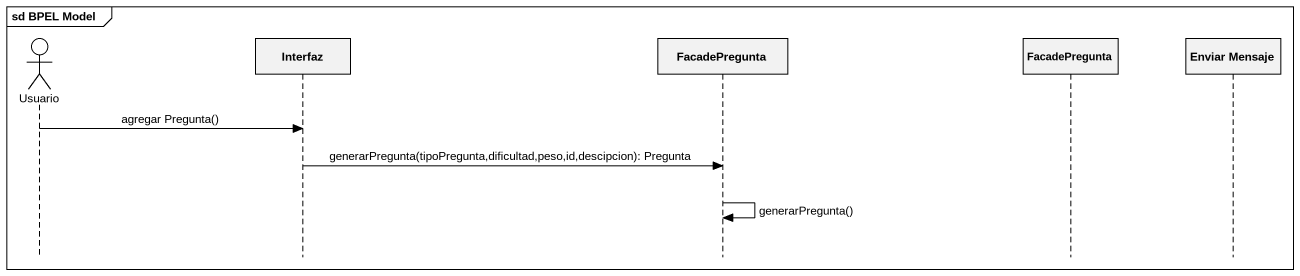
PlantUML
@startuml
mainframe sd BPEL Model
hide footbox
actor Usuario
participant Interfaz
participant FacadePregunta
participant "FacadePregunta" as FacadePregunta_2
participant "Enviar Mensaje" as Enviar_Mensaje

Usuario -> Interfaz : agregar Pregunta()
Interfaz -> FacadePregunta : generarPregunta(tipoPregunta,dificultad,peso,id,descipcion): Pregunta
FacadePregunta -> FacadePregunta : generarPregunta()
@enduml
